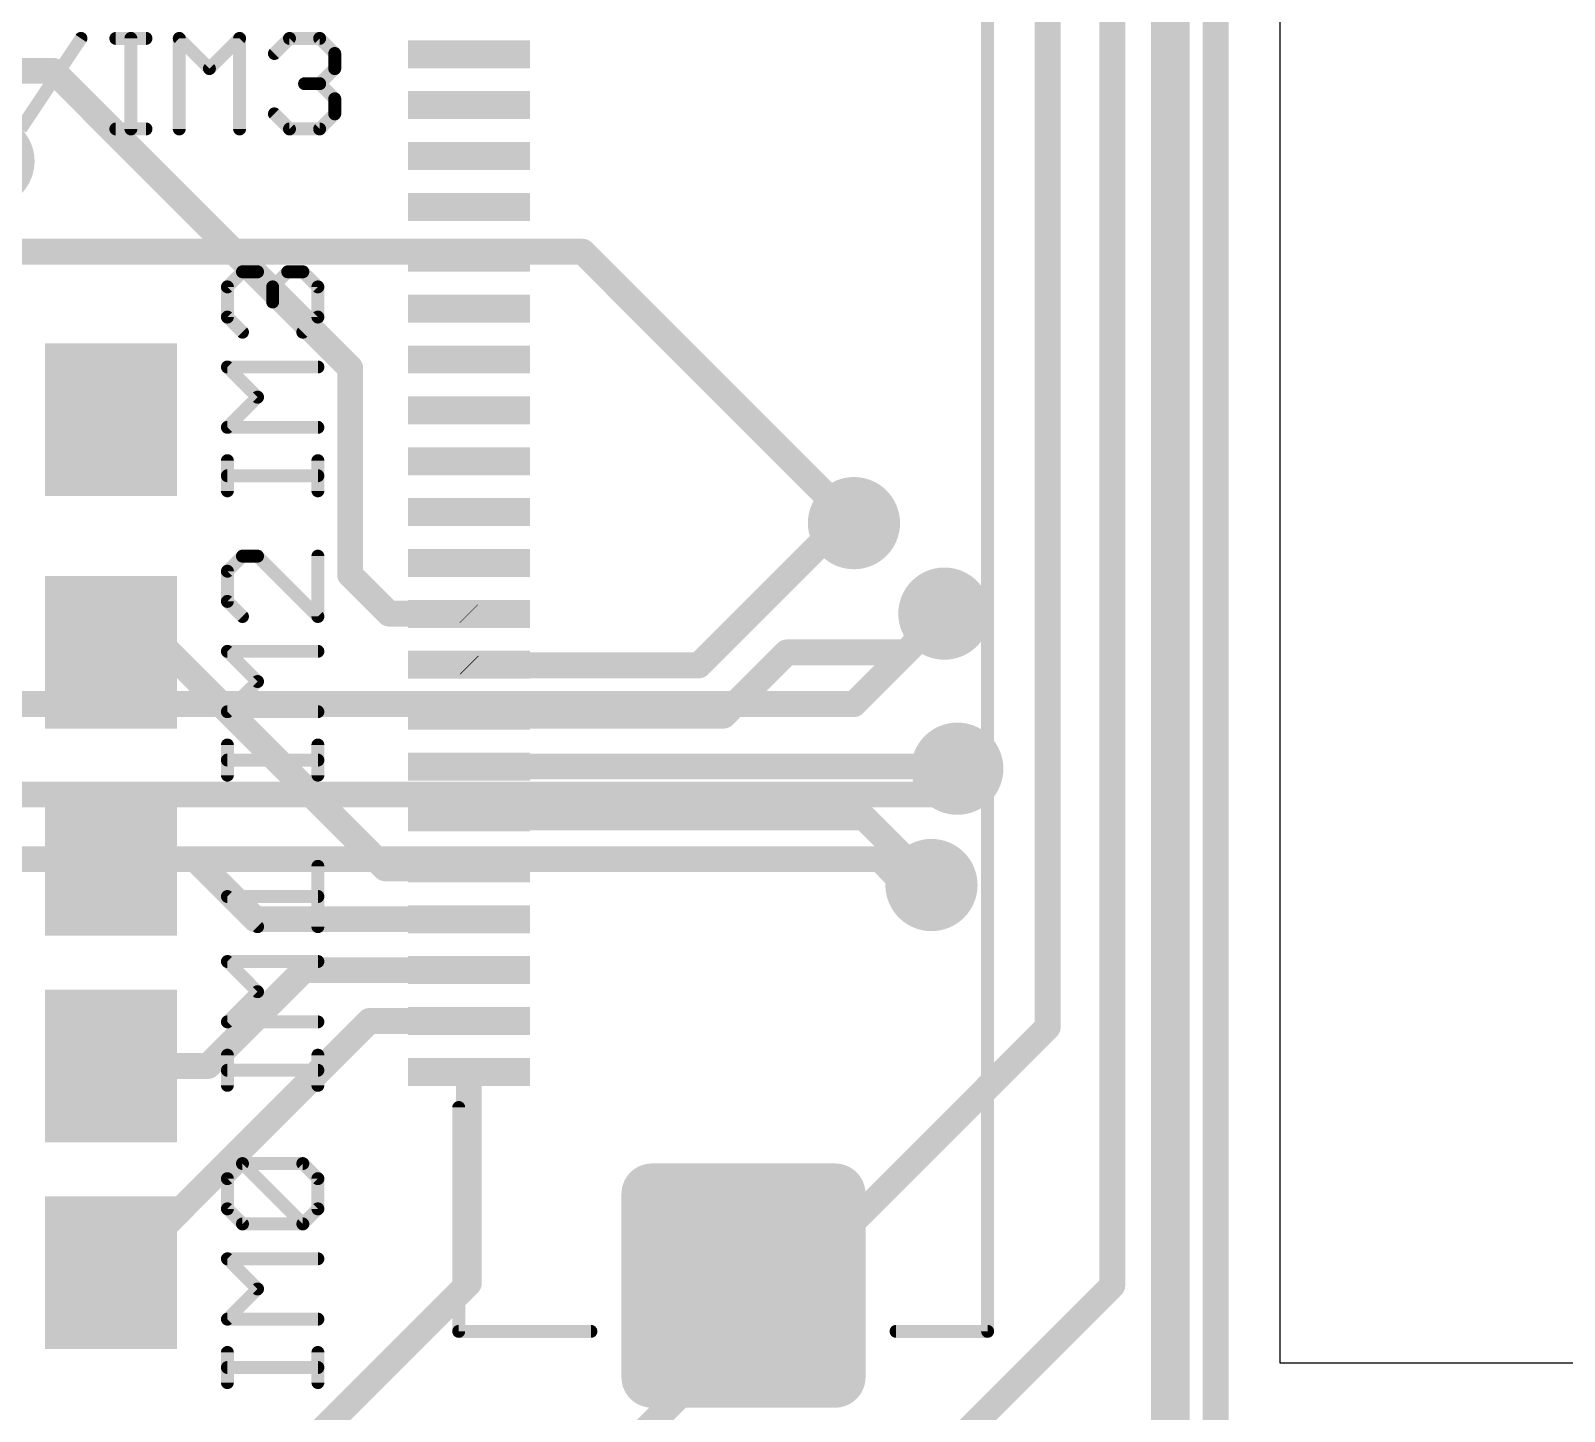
# Model space of a CAD drawing. Extents: x -0.6 to 62.7, y -0.8 to 53.6.
# Drawn here: x 26.32 to 41.4, y 10.7 to 24.27 of the extents above; entities that cross this region are included whole.
import ezdxf

# ---------------------------------------------------------------- set-up
doc = ezdxf.new("R2010")
doc.units = 0
for name, color, linetype in [('1', 12, 'CONTINUOUS'), ('16', 132, 'CONTINUOUS'), ('18', 110, 'CONTINUOUS'), ('20', 53, 'CONTINUOUS'), ('21', 40, 'CONTINUOUS')]:
    doc.layers.add(name, color=color, linetype=linetype)

# ---------------------------------------------------------------- blocks, each defined once
blk = doc.blocks.new('RECT')
blk.add_solid([(-0.5, -0.5), (0.5, -0.5), (-0.5, 0.5), (0.5, 0.5)])
blk = doc.blocks.new('RECT384000X384000R25')
at = {"const_width": 0.3}
blk.add_lwpolyline([(1.05, -0.9), (1.05, 0.9, 0.4142), (0.9, 1.05), (-0.9, 1.05, 0.4142), (-1.05, 0.9), (-1.05, -0.9, 0.4142), (-0.9, -1.05), (0.9, -1.05, 0.4142)], format="xyb", close=True, dxfattribs=at)
blk.add_solid([(-0.9254, -0.9254), (0.9254, -0.9254), (-0.9254, 0.9254), (0.9254, 0.9254)])
blk = doc.blocks.new('ROUNDV')
at = {"const_width": 0.5}
blk.add_lwpolyline([(0, -0.25, 1), (0, 0.25, 1), (0, -0.25)], format="xyb", dxfattribs=at)

msp = doc.modelspace()

# ---------------------------------------------------------------- linework, layer by layer
at = {"layer": '1', "const_width": 0.254}
for points in [[(37.973, 10.033), (37.973, 26.797)], [(37.465, 9.398), (37.465, 25.781)], [(18.415, 23.876), (26.543, 23.876)], [(26.543, 23.876), (29.464, 20.955)], [(29.464, 20.955), (29.464, 18.923)], [(34.29, 19.431), (32.893, 18.034)], [(34.417, 19.431), (34.29, 19.431)], [(29.464, 18.923), (29.845, 18.542)], [(29.845, 18.542), (30.628, 18.542)], [(30.628, 18.542), (30.631, 18.539)], [(35.306, 18.542), (34.925, 18.161)], [(27.686, 18.161), (27.112, 18.161)], [(29.808, 16.039), (27.686, 18.161)], [(33.756, 18.161), (33.134, 17.539)], [(34.925, 18.161), (33.756, 18.161)], [(30.636, 18.034), (30.631, 18.039)], [(32.893, 18.034), (30.636, 18.034)], [(33.134, 17.539), (30.631, 17.539)], [(35.412, 17.039), (30.631, 17.039)], [(35.412, 17.039), (35.433, 17.018)], [(34.515, 16.539), (30.631, 16.539)], [(35.179, 15.875), (34.515, 16.539)], [(27.94, 16.129), (27.112, 16.129)], [(28.53, 15.539), (27.94, 16.129)], [(30.631, 16.039), (29.808, 16.039)], [(30.631, 15.539), (28.53, 15.539)], [(29.009, 15.039), (28.067, 14.097)], [(30.631, 15.039), (29.009, 15.039)], [(29.652, 14.539), (27.178, 12.065)], [(30.631, 14.539), (29.652, 14.539)], [(28.067, 14.097), (27.112, 14.097)], [(30.631, 11.962), (30.631, 14.039)], [(27.178, 12.065), (27.112, 12.065)], [(30.631, 11.962), (27.686, 9.017)]]:
    msp.add_lwpolyline(points, dxfattribs=at)
at = {"layer": '1', "const_width": 0.127}
for points in [[(26.5879, 23.9209, 1), (26.4981, 23.8311)], [(26.543, 23.8125, 1), (26.543, 23.9395)], [(29.5275, 20.955, 1), (29.4005, 20.955)], [(29.4191, 20.9101, 1), (29.5089, 20.9999)], [(34.29, 19.4945, 1), (34.29, 19.3675)], [(34.3349, 19.3861, 1), (34.2451, 19.4759)], [(34.417, 19.3675, 1), (34.417, 19.4945)], [(29.5089, 18.9679, 1), (29.4191, 18.8781)], [(29.4005, 18.923, 1), (29.5275, 18.923)], [(29.845, 18.6055, 1), (29.845, 18.4785)], [(29.8001, 18.4971, 1), (29.8899, 18.5869)], [(30.6729, 18.5869, 1), (30.5831, 18.4971)], [(30.5861, 18.4941, 1), (30.6759, 18.5839)], [(30.628, 18.4785, 1), (30.628, 18.6055)], [(35.3509, 18.4971, 1), (35.2611, 18.5869)], [(27.112, 18.2245, 1), (27.112, 18.0975)], [(27.7309, 18.2059, 1), (27.6411, 18.1161)], [(27.686, 18.0975, 1), (27.686, 18.2245)], [(33.756, 18.2245, 1), (33.756, 18.0975)], [(33.8009, 18.1161, 1), (33.7111, 18.2059)], [(34.8801, 18.2059, 1), (34.9699, 18.1161)], [(34.925, 18.0975, 1), (34.925, 18.2245)], [(30.6759, 18.0839, 1), (30.5861, 17.9941)], [(30.636, 18.0975, 1), (30.636, 17.9705)], [(30.5911, 17.9891, 1), (30.6809, 18.0789)], [(32.8481, 18.0789, 1), (32.9379, 17.9891)], [(32.893, 17.9705, 1), (32.893, 18.0975)], [(30.631, 17.6025, 1), (30.631, 17.4755)], [(33.0891, 17.5839, 1), (33.1789, 17.4941)], [(33.134, 17.4755, 1), (33.134, 17.6025)], [(30.631, 17.1025, 1), (30.631, 16.9755)], [(35.4569, 17.0839, 1), (35.3671, 16.9941)], [(35.3881, 16.9731, 1), (35.4779, 17.0629)], [(35.412, 16.9755, 1), (35.412, 17.1025)], [(30.631, 16.6025, 1), (30.631, 16.4755)], [(34.5599, 16.5839, 1), (34.4701, 16.4941)], [(34.515, 16.4755, 1), (34.515, 16.6025)], [(27.112, 16.1925, 1), (27.112, 16.0655)], [(27.9849, 16.1739, 1), (27.8951, 16.0841)], [(27.94, 16.0655, 1), (27.94, 16.1925)], [(29.808, 16.1025, 1), (29.808, 15.9755)], [(29.7631, 15.9941, 1), (29.8529, 16.0839)], [(30.631, 15.9755, 1), (30.631, 16.1025)], [(35.1341, 15.8301, 1), (35.2239, 15.9199)], [(28.53, 15.6025, 1), (28.53, 15.4755)], [(28.4851, 15.4941, 1), (28.5749, 15.5839)], [(30.631, 15.4755, 1), (30.631, 15.6025)], [(29.009, 15.1025, 1), (29.009, 14.9755)], [(29.0539, 14.9941, 1), (28.9641, 15.0839)], [(30.631, 14.9755, 1), (30.631, 15.1025)], [(29.652, 14.6025, 1), (29.652, 14.4755)], [(29.6969, 14.4941, 1), (29.6071, 14.5839)], [(30.631, 14.4755, 1), (30.631, 14.6025)], [(27.112, 14.1605, 1), (27.112, 14.0335)], [(28.0221, 14.1419, 1), (28.1119, 14.0521)], [(28.067, 14.0335, 1), (28.067, 14.1605)], [(30.6945, 14.039, 1), (30.5675, 14.039)], [(27.112, 12.1285, 1), (27.112, 12.0015)], [(27.1331, 12.1099, 1), (27.2229, 12.0201)], [(27.178, 12.0015, 1), (27.178, 12.1285)], [(30.6759, 11.9171, 1), (30.5861, 12.0069)], [(30.5675, 11.962, 1), (30.6945, 11.962)]]:
    msp.add_lwpolyline(points, format="xyb", dxfattribs=at)
at = {"layer": '16', "const_width": 0.254}
for points in [[(37.592, 10.033), (37.592, 34.798)], [(36.957, 11.938), (36.957, 34.29)], [(36.322, 33.655), (36.322, 14.478)], [(22.479, 22.098), (31.75, 22.098)], [(31.75, 22.098), (34.417, 19.431)], [(34.417, 17.653), (35.306, 18.542)], [(34.417, 17.653), (22.733, 17.653)], [(35.179, 16.764), (35.433, 17.018)], [(35.306, 16.891), (35.433, 17.018)], [(24.511, 16.764), (35.179, 16.764)], [(25.4, 16.129), (34.671, 16.129)], [(34.671, 16.129), (34.925, 15.875)], [(34.925, 15.875), (35.179, 15.875)], [(36.322, 14.478), (28.194, 6.35)], [(27.178, 2.159), (36.957, 11.938)]]:
    msp.add_lwpolyline(points, dxfattribs=at)
at = {"layer": '16', "const_width": 0.127}
for points in [[(31.7949, 22.1429, 1), (31.7051, 22.0531)], [(31.75, 22.0345, 1), (31.75, 22.1615)], [(34.3721, 19.3861, 1), (34.4619, 19.4759)], [(35.3509, 18.4971, 1), (35.2611, 18.5869)], [(34.3721, 17.6979, 1), (34.4619, 17.6081)], [(34.417, 17.5895, 1), (34.417, 17.7165)], [(35.4779, 16.9731, 1), (35.3881, 17.0629)], [(35.4779, 16.9731, 1), (35.3881, 17.0629)], [(35.179, 16.7005, 1), (35.179, 16.8275)], [(35.2611, 16.9359, 1), (35.3509, 16.8461)], [(35.1341, 16.8089, 1), (35.2239, 16.7191)], [(34.7159, 16.1739, 1), (34.6261, 16.0841)], [(34.671, 16.0655, 1), (34.671, 16.1925)], [(34.925, 15.9385, 1), (34.925, 15.8115)], [(35.179, 15.8115, 1), (35.179, 15.9385)], [(34.8801, 15.8301, 1), (34.9699, 15.9199)], [(36.2585, 14.478, 1), (36.3855, 14.478)], [(36.3669, 14.4331, 1), (36.2771, 14.5229)], [(37.0019, 11.8931, 1), (36.9121, 11.9829)], [(36.8935, 11.938, 1), (37.0205, 11.938)]]:
    msp.add_lwpolyline(points, format="xyb", dxfattribs=at)
at = {"layer": '20'}
for p, q in [((38.608, 11.176), (38.608, 41.402)), ((45.339, 11.176), (38.608, 11.176))]:
    msp.add_line(p, q, dxfattribs=at)
at = {"layer": '21', "const_width": 0.127}
for points in [[(35.731, 11.489), (35.731, 41.089)], [(26.2243, 23.3045), (26.8174, 24.1943)], [(27.1598, 24.1943), (27.4564, 24.1943)], [(27.3081, 23.3045), (27.3081, 24.1943)], [(27.7834, 23.3045), (27.7834, 24.1943)], [(27.7834, 24.1943), (28.08, 23.8977)], [(28.08, 23.8977), (28.3766, 24.1943)], [(28.3766, 24.1943), (28.3766, 23.3045)], [(28.719, 24.046), (28.8673, 24.1943)], [(28.8673, 24.1943), (29.1638, 24.1943)], [(29.1638, 24.1943), (29.3121, 24.046)], [(29.3121, 24.046), (29.3121, 23.8977)], [(29.3121, 23.8977), (29.1638, 23.7494)], [(29.1638, 23.7494), (29.0156, 23.7494)], [(29.1638, 23.7494), (29.3121, 23.6011)], [(29.3121, 23.6011), (29.3121, 23.4528)], [(28.8673, 23.3045), (28.719, 23.4528)], [(29.3121, 23.4528), (29.1638, 23.3045)], [(27.1598, 23.3045), (27.4564, 23.3045)], [(29.1638, 23.3045), (28.8673, 23.3045)], [(28.2567, 21.7526), (28.405, 21.9009)], [(28.405, 21.9009), (28.5533, 21.9009)], [(28.5533, 21.9009), (28.7016, 21.7526)], [(28.7016, 21.7526), (28.8499, 21.9009)], [(28.8499, 21.9009), (28.9982, 21.9009)], [(28.9982, 21.9009), (29.1465, 21.7526)], [(28.2567, 21.456), (28.2567, 21.7526)], [(28.7016, 21.7526), (28.7016, 21.6043)], [(29.1465, 21.7526), (29.1465, 21.456)], [(28.405, 21.3077), (28.2567, 21.456)], [(29.1465, 21.456), (28.9982, 21.3077)], [(28.5533, 20.6688), (28.2567, 20.9654)], [(28.2567, 20.9654), (29.1465, 20.9654)], [(28.2567, 20.3722), (28.5533, 20.6688)], [(29.1465, 20.3722), (28.2567, 20.3722)], [(28.2567, 19.7485), (28.2567, 20.0451)], [(29.1465, 19.7485), (29.1465, 20.0451)], [(29.1465, 19.8968), (28.2567, 19.8968)], [(28.405, 19.1069), (28.2567, 18.9586)], [(28.5533, 19.1069), (28.405, 19.1069)], [(29.1465, 18.5137), (28.5533, 19.1069)], [(29.1465, 19.1069), (29.1465, 18.5137)], [(28.2567, 18.9586), (28.2567, 18.662)], [(28.2567, 18.662), (28.405, 18.5137)], [(28.5533, 17.8748), (28.2567, 18.1714)], [(28.2567, 18.1714), (29.1465, 18.1714)], [(28.2567, 17.5782), (28.5533, 17.8748)], [(29.1465, 17.5782), (28.2567, 17.5782)], [(28.2567, 16.9545), (28.2567, 17.2511)], [(29.1465, 16.9545), (29.1465, 17.2511)], [(29.1465, 17.1028), (28.2567, 17.1028)], [(29.1465, 15.4657), (29.1465, 16.0589)], [(28.5533, 15.4657), (28.2567, 15.7623)], [(28.2567, 15.7623), (29.1465, 15.7623)], [(28.5533, 14.8268), (28.2567, 15.1234)], [(28.2567, 15.1234), (29.1465, 15.1234)], [(28.2567, 14.5302), (28.5533, 14.8268)], [(29.1465, 14.5302), (28.2567, 14.5302)], [(28.2567, 13.9065), (28.2567, 14.2031)], [(29.1465, 13.9065), (29.1465, 14.2031)], [(29.1465, 14.0548), (28.2567, 14.0548)], [(30.531, 13.689), (30.531, 11.489)], [(28.2567, 12.9896), (28.405, 13.1379)], [(28.405, 13.1379), (28.9982, 13.1379)], [(28.9982, 12.5447), (28.405, 13.1379)], [(28.9982, 13.1379), (29.1465, 12.9896)], [(28.2567, 12.693), (28.2567, 12.9896)], [(29.1465, 12.9896), (29.1465, 12.693)], [(28.405, 12.5447), (28.2567, 12.693)], [(29.1465, 12.693), (28.9982, 12.5447)], [(28.9982, 12.5447), (28.405, 12.5447)], [(28.5533, 11.9058), (28.2567, 12.2024)], [(28.2567, 12.2024), (29.1465, 12.2024)], [(28.2567, 11.6092), (28.5533, 11.9058)], [(29.1465, 11.6092), (28.2567, 11.6092)], [(30.531, 11.489), (31.831, 11.489)], [(34.831, 11.489), (35.731, 11.489)], [(28.2567, 10.9855), (28.2567, 11.2821)], [(29.1465, 10.9855), (29.1465, 11.2821)], [(29.1465, 11.1338), (28.2567, 11.1338)]]:
    msp.add_lwpolyline(points, dxfattribs=at)
at = {"layer": '21', "const_width": 0.0635}
for points in [[(26.8438, 24.1766, 1), (26.791, 24.2119)], [(27.1598, 24.226, 1), (27.1598, 24.1625)], [(27.3398, 24.1943, 1), (27.2763, 24.1943)], [(27.4564, 24.1625, 1), (27.4564, 24.226)], [(27.8152, 24.1943, 1), (27.7517, 24.1943)], [(27.8059, 24.2167, 1), (27.761, 24.1718)], [(28.4084, 24.1943, 1), (28.3449, 24.1943)], [(28.3991, 24.1718, 1), (28.3542, 24.2167)], [(28.8673, 24.226, 1), (28.8673, 24.1625)], [(28.8897, 24.1718, 1), (28.8448, 24.2167)], [(29.1863, 24.2167, 1), (29.1414, 24.1718)], [(29.1638, 24.1625, 1), (29.1638, 24.226)], [(28.6965, 24.0684, 1), (28.7414, 24.0235)], [(29.3439, 24.046, 1), (29.2804, 24.046)], [(29.2897, 24.0235, 1), (29.3346, 24.0684)], [(28.0576, 23.9201, 1), (28.1025, 23.8752)], [(28.0576, 23.8752, 1), (28.1025, 23.9201)], [(29.2804, 23.8977, 1), (29.3439, 23.8977)], [(29.3346, 23.8752, 1), (29.2897, 23.9201)], [(29.0156, 23.7811, 1), (29.0156, 23.7176)], [(29.1863, 23.7718, 1), (29.1414, 23.7269)], [(29.1414, 23.7718, 1), (29.1863, 23.7269)], [(29.1638, 23.7176, 1), (29.1638, 23.7811)], [(29.3439, 23.6011, 1), (29.2804, 23.6011)], [(29.2897, 23.5786, 1), (29.3346, 23.6235)], [(28.7414, 23.4752, 1), (28.6965, 23.4303)], [(29.2804, 23.4528, 1), (29.3439, 23.4528)], [(29.3346, 23.4303, 1), (29.2897, 23.4752)], [(27.1598, 23.3362, 1), (27.1598, 23.2728)], [(27.2763, 23.3045, 1), (27.3398, 23.3045)], [(27.4564, 23.2728, 1), (27.4564, 23.3362)], [(27.7517, 23.3045, 1), (27.8152, 23.3045)], [(28.3449, 23.3045, 1), (28.4084, 23.3045)], [(28.8673, 23.3362, 1), (28.8673, 23.2728)], [(28.8448, 23.282, 1), (28.8897, 23.327)], [(29.1414, 23.327, 1), (29.1863, 23.282)], [(29.1638, 23.2728, 1), (29.1638, 23.3362)], [(28.405, 21.9326, 1), (28.405, 21.8691)], [(28.4275, 21.8784, 1), (28.3826, 21.9233)], [(28.5758, 21.9233, 1), (28.5309, 21.8784)], [(28.5533, 21.8691, 1), (28.5533, 21.9326)], [(28.8499, 21.9326, 1), (28.8499, 21.8691)], [(28.8724, 21.8784, 1), (28.8275, 21.9233)], [(29.0207, 21.9233, 1), (28.9758, 21.8784)], [(28.9982, 21.8691, 1), (28.9982, 21.9326)], [(28.2885, 21.7526, 1), (28.225, 21.7526)], [(28.2343, 21.775, 1), (28.2792, 21.7301)], [(28.7334, 21.7526, 1), (28.6699, 21.7526)], [(28.6792, 21.775, 1), (28.7241, 21.7301)], [(28.6792, 21.7301, 1), (28.7241, 21.775)], [(29.1782, 21.7526, 1), (29.1148, 21.7526)], [(29.124, 21.7301, 1), (29.169, 21.775)], [(28.6699, 21.6043, 1), (28.7334, 21.6043)], [(28.2792, 21.4784, 1), (28.2343, 21.4335)], [(28.225, 21.456, 1), (28.2885, 21.456)], [(29.1148, 21.456, 1), (29.1782, 21.456)], [(29.169, 21.4335, 1), (29.124, 21.4784)], [(28.3826, 21.2852, 1), (28.4275, 21.3301)], [(28.9758, 21.3301, 1), (29.0207, 21.2852)], [(28.2567, 20.9971, 1), (28.2567, 20.9336)], [(28.2792, 20.9878, 1), (28.2343, 20.9429)], [(29.1465, 20.9336, 1), (29.1465, 20.9971)], [(28.5758, 20.6463, 1), (28.5309, 20.6912)], [(28.5309, 20.6463, 1), (28.5758, 20.6912)], [(28.2567, 20.4039, 1), (28.2567, 20.3404)], [(28.2343, 20.3946, 1), (28.2792, 20.3497)], [(29.1465, 20.3404, 1), (29.1465, 20.4039)], [(28.2885, 20.0451, 1), (28.225, 20.0451)], [(29.1782, 20.0451, 1), (29.1148, 20.0451)], [(28.2567, 19.9285, 1), (28.2567, 19.865)], [(29.1465, 19.865, 1), (29.1465, 19.9285)], [(28.225, 19.7485, 1), (28.2885, 19.7485)], [(29.1148, 19.7485, 1), (29.1782, 19.7485)], [(28.405, 19.1386, 1), (28.405, 19.0751)], [(28.4275, 19.0844, 1), (28.3826, 19.1293)], [(28.5758, 19.1293, 1), (28.5309, 19.0844)], [(28.5533, 19.0751, 1), (28.5533, 19.1386)], [(29.1782, 19.1069, 1), (29.1148, 19.1069)], [(28.2885, 18.9586, 1), (28.225, 18.9586)], [(28.2343, 18.981, 1), (28.2792, 18.9361)], [(28.2792, 18.6844, 1), (28.2343, 18.6395)], [(28.225, 18.662, 1), (28.2885, 18.662)], [(28.3826, 18.4912, 1), (28.4275, 18.5361)], [(29.124, 18.4912, 1), (29.169, 18.5361)], [(29.1148, 18.5137, 1), (29.1782, 18.5137)], [(28.2567, 18.2031, 1), (28.2567, 18.1396)], [(28.2792, 18.1938, 1), (28.2343, 18.1489)], [(29.1465, 18.1396, 1), (29.1465, 18.2031)], [(28.5758, 17.8523, 1), (28.5309, 17.8972)], [(28.5309, 17.8523, 1), (28.5758, 17.8972)], [(28.2567, 17.6099, 1), (28.2567, 17.5464)], [(28.2343, 17.6006, 1), (28.2792, 17.5557)], [(29.1465, 17.5464, 1), (29.1465, 17.6099)], [(28.2885, 17.2511, 1), (28.225, 17.2511)], [(29.1782, 17.2511, 1), (29.1148, 17.2511)], [(28.2567, 17.1345, 1), (28.2567, 17.071)], [(29.1465, 17.071, 1), (29.1465, 17.1345)], [(28.225, 16.9545, 1), (28.2885, 16.9545)], [(29.1148, 16.9545, 1), (29.1782, 16.9545)], [(29.1782, 16.0589, 1), (29.1148, 16.0589)], [(28.2567, 15.794, 1), (28.2567, 15.7305)], [(28.2792, 15.7847, 1), (28.2343, 15.7398)], [(29.1465, 15.7305, 1), (29.1465, 15.794)], [(28.5309, 15.4432, 1), (28.5758, 15.4881)], [(29.1148, 15.4657, 1), (29.1782, 15.4657)], [(28.2567, 15.1551, 1), (28.2567, 15.0916)], [(28.2792, 15.1458, 1), (28.2343, 15.1009)], [(29.1465, 15.0916, 1), (29.1465, 15.1551)], [(28.5758, 14.8043, 1), (28.5309, 14.8492)], [(28.5309, 14.8043, 1), (28.5758, 14.8492)], [(28.2567, 14.5619, 1), (28.2567, 14.4984)], [(28.2343, 14.5526, 1), (28.2792, 14.5077)], [(29.1465, 14.4984, 1), (29.1465, 14.5619)], [(28.2885, 14.2031, 1), (28.225, 14.2031)], [(29.1782, 14.2031, 1), (29.1148, 14.2031)], [(28.2567, 14.0865, 1), (28.2567, 14.023)], [(29.1465, 14.023, 1), (29.1465, 14.0865)], [(28.225, 13.9065, 1), (28.2885, 13.9065)], [(29.1148, 13.9065, 1), (29.1782, 13.9065)], [(30.5628, 13.689, 1), (30.4993, 13.689)], [(28.405, 13.1696, 1), (28.405, 13.1061)], [(28.4275, 13.1603, 1), (28.3826, 13.1154)], [(28.4275, 13.1154, 1), (28.3826, 13.1603)], [(29.0207, 13.1603, 1), (28.9758, 13.1154)], [(28.9982, 13.1061, 1), (28.9982, 13.1696)], [(28.2885, 12.9896, 1), (28.225, 12.9896)], [(28.2343, 13.012, 1), (28.2792, 12.9671)], [(29.1782, 12.9896, 1), (29.1148, 12.9896)], [(29.124, 12.9671, 1), (29.169, 13.012)], [(28.2792, 12.7154, 1), (28.2343, 12.6705)], [(28.225, 12.693, 1), (28.2885, 12.693)], [(29.1148, 12.693, 1), (29.1782, 12.693)], [(29.169, 12.6705, 1), (29.124, 12.7154)], [(28.405, 12.5764, 1), (28.405, 12.5129)], [(28.3826, 12.5222, 1), (28.4275, 12.5671)], [(28.9758, 12.5671, 1), (29.0207, 12.5222)], [(28.9758, 12.5222, 1), (29.0207, 12.5671)], [(28.9982, 12.5129, 1), (28.9982, 12.5764)], [(28.2567, 12.2341, 1), (28.2567, 12.1706)], [(28.2792, 12.2248, 1), (28.2343, 12.1799)], [(29.1465, 12.1706, 1), (29.1465, 12.2341)], [(28.5758, 11.8833, 1), (28.5309, 11.9282)], [(28.5309, 11.8833, 1), (28.5758, 11.9282)], [(28.2567, 11.6409, 1), (28.2567, 11.5774)], [(28.2343, 11.6316, 1), (28.2792, 11.5867)], [(29.1465, 11.5774, 1), (29.1465, 11.6409)], [(30.531, 11.5208, 1), (30.531, 11.4573)], [(30.4993, 11.489, 1), (30.5628, 11.489)], [(31.831, 11.4573, 1), (31.831, 11.5208)], [(34.831, 11.5208, 1), (34.831, 11.4573)], [(35.6992, 11.489, 1), (35.7628, 11.489)], [(35.731, 11.4573, 1), (35.731, 11.5208)], [(28.2885, 11.2821, 1), (28.225, 11.2821)], [(29.1782, 11.2821, 1), (29.1148, 11.2821)], [(28.2567, 11.1655, 1), (28.2567, 11.102)], [(29.1465, 11.102, 1), (29.1465, 11.1655)], [(28.225, 10.9855, 1), (28.2885, 10.9855)], [(29.1148, 10.9855, 1), (29.1782, 10.9855)]]:
    msp.add_lwpolyline(points, format="xyb", dxfattribs=at)

# ---------------------------------------------------------------- block references
at = {"layer": '1', "xscale": 0.275, "yscale": 1.2, "rotation": 90}
for p in [(30.631, 24.039), (30.631, 23.539), (30.631, 23.039), (30.631, 22.539), (30.631, 22.039), (30.631, 21.539), (30.631, 21.039), (30.631, 20.539), (30.631, 20.039), (30.631, 19.539), (30.631, 19.039), (30.631, 18.539), (30.631, 18.039), (30.631, 17.539), (30.631, 17.039), (30.631, 16.539), (30.631, 16.039), (30.631, 15.539), (30.631, 15.039), (30.631, 14.539), (30.631, 14.039)]:
    msp.add_blockref('RECT', p, dxfattribs=at)
at = {"layer": '1', "xscale": 1.3, "yscale": 1.5}
for p in [(27.112, 20.447), (27.112, 18.161), (27.112, 16.129), (27.112, 14.097), (27.112, 12.065)]:
    msp.add_blockref('RECT', p, dxfattribs=at)
at = {"layer": '1', "rotation": 90}
msp.add_blockref('RECT384000X384000R25', (33.331, 11.939), dxfattribs=at)
at = {"layer": '18', "xscale": 0.9064, "yscale": 0.9064}
for p in [(25.908, 22.987), (25.908, 22.987), (34.417, 19.431), (34.417, 19.431), (35.306, 18.542), (35.306, 18.542), (35.433, 17.018), (35.433, 17.018), (35.179, 15.875), (35.179, 15.875)]:
    msp.add_blockref('ROUNDV', p, dxfattribs=at)

doc.saveas('drawing.dxf')
